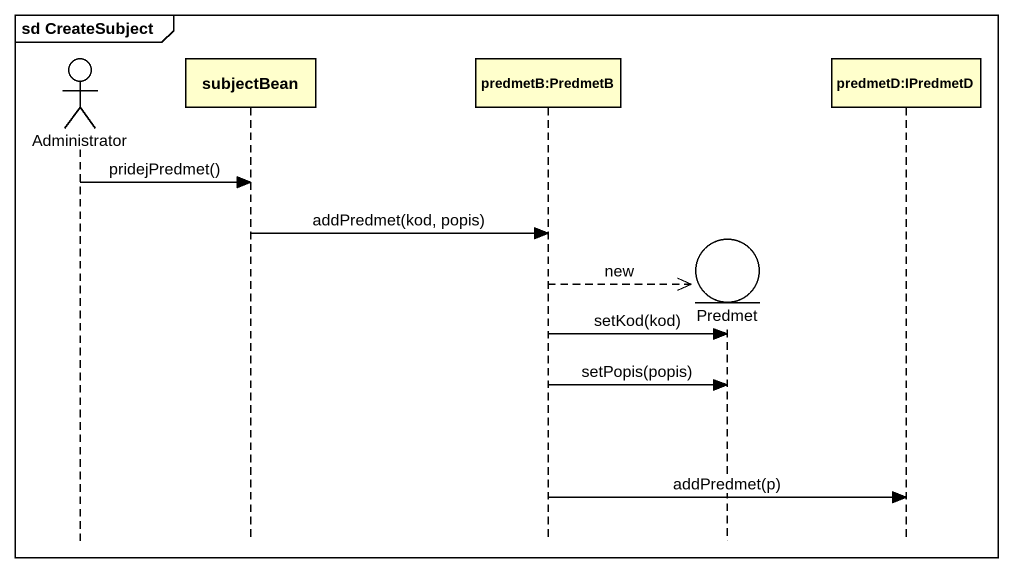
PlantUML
@startuml
mainframe sd CreateSubject
hide footbox
actor Administrator
participant subjectBean
participant "predmetB:PredmetB" as predmetB_PredmetB
entity Predmet
participant "predmetD:IPredmetD" as predmetD_IPredmetD

Administrator -> subjectBean : pridejPredmet()
subjectBean -> predmetB_PredmetB : addPredmet(kod, popis)
predmetB_PredmetB -->> Predmet ** : new
predmetB_PredmetB -> Predmet : setKod(kod)
predmetB_PredmetB -> Predmet : setPopis(popis)
predmetB_PredmetB -> predmetD_IPredmetD : addPredmet(p)
@enduml
